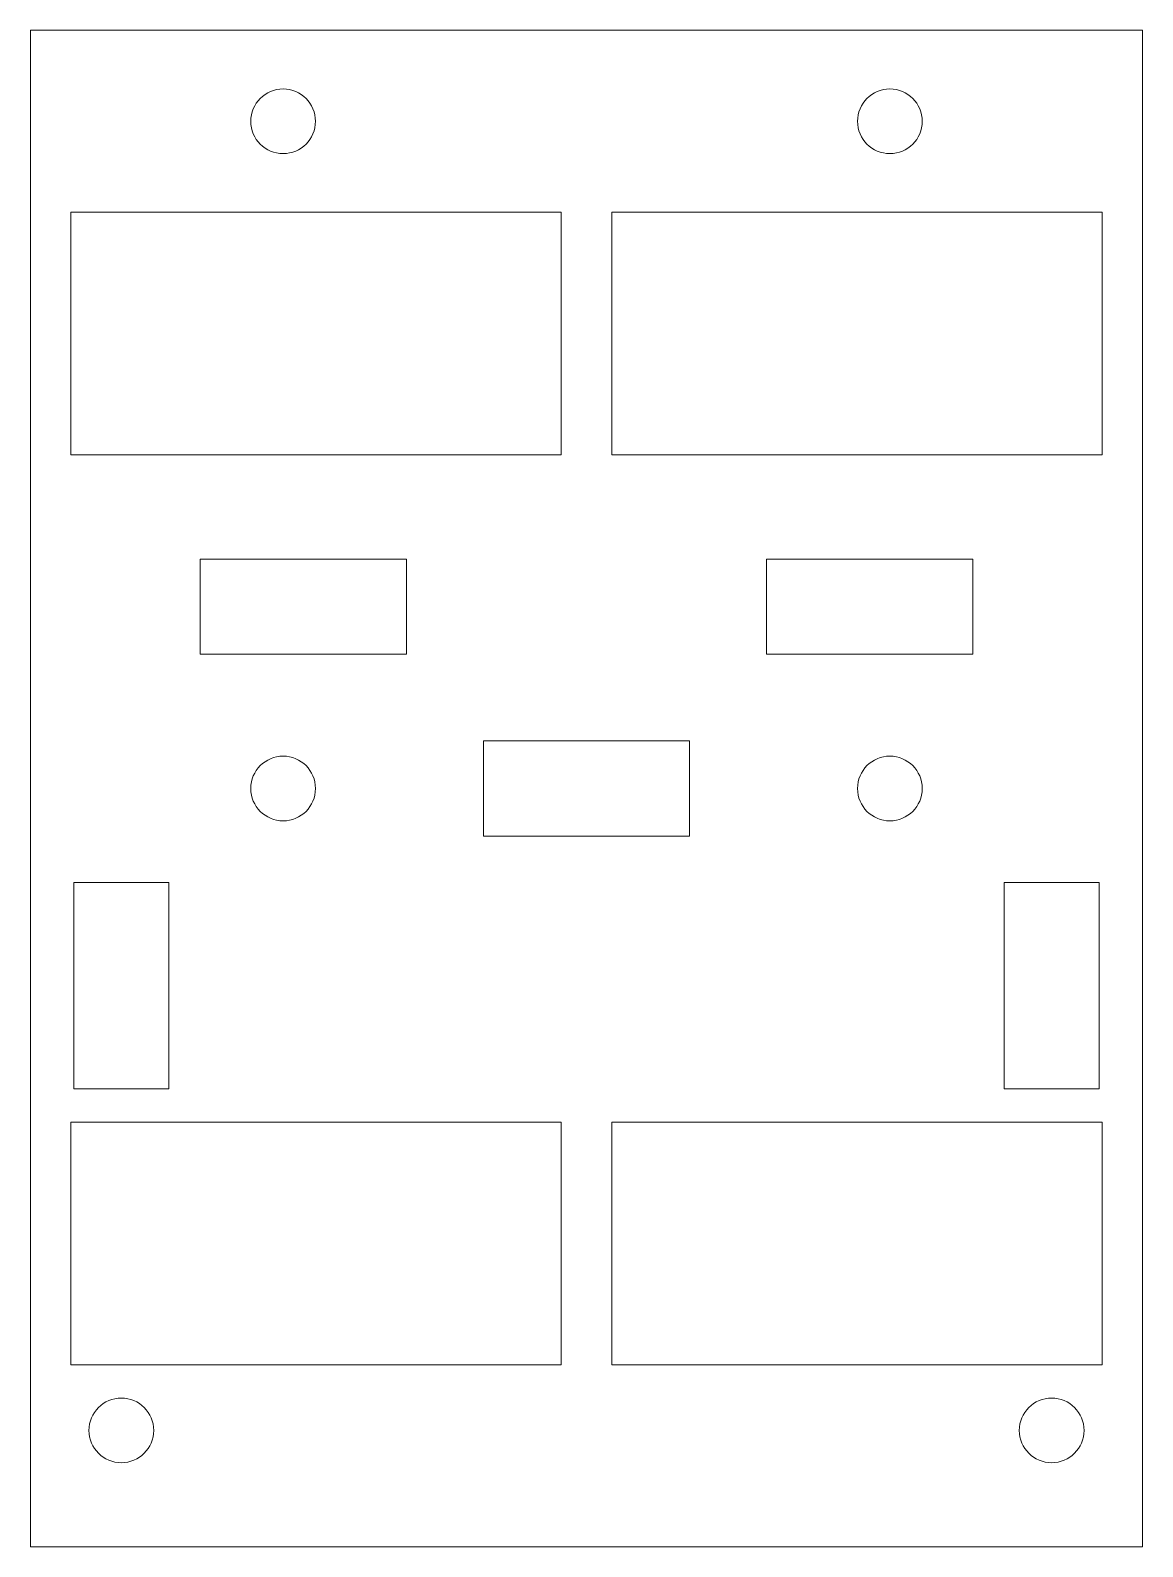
# Model space of a CAD drawing. Header units: millimetres. Extents: x -27.5 to 27.5, y -37.5 to 37.5.
import ezdxf

# ---------------------------------------------------------------- set-up
doc = ezdxf.new("R2010")
doc.units = ezdxf.units.MM

msp = doc.modelspace()

# ---------------------------------------------------------------- linework, layer by layer
at = {"color": 7, "linetype": 'Continuous', "lineweight": 15}
for p, q in [((27.5, 37.5), (-27.5, 37.5)), ((-27.5, 37.5), (-27.5, -37.5)), ((27.5, -37.5), (27.5, 37.5)), ((-25.5, 28.5), (-25.5, 16.5)), ((-1.25, 28.5), (-25.5, 28.5)), ((-1.25, 16.5), (-1.25, 28.5)), ((1.25, 28.5), (1.25, 16.5)), ((25.5, 28.5), (1.25, 28.5)), ((25.5, 16.5), (25.5, 28.5)), ((-25.5, 16.5), (-1.25, 16.5)), ((1.25, 16.5), (25.5, 16.5)), ((-8.9, 11.35), (-19.1, 11.35)), ((-19.1, 11.35), (-19.1, 6.65)), ((-8.9, 6.65), (-8.9, 11.35)), ((19.1, 11.35), (8.9, 11.35)), ((8.9, 11.35), (8.9, 6.65)), ((19.1, 6.65), (19.1, 11.35)), ((-19.1, 6.65), (-8.9, 6.65)), ((8.9, 6.65), (19.1, 6.65)), ((5.1, 2.35), (-5.1, 2.35)), ((-5.1, 2.35), (-5.1, -2.35)), ((5.1, -2.35), (5.1, 2.35)), ((-5.1, -2.35), (5.1, -2.35)), ((-20.65, -4.65), (-25.35, -4.65)), ((-25.35, -4.65), (-25.35, -14.85)), ((-20.65, -14.85), (-20.65, -4.65)), ((25.35, -4.65), (20.65, -4.65)), ((20.65, -4.65), (20.65, -14.85)), ((25.35, -14.85), (25.35, -4.65)), ((-25.35, -14.85), (-20.65, -14.85)), ((20.65, -14.85), (25.35, -14.85)), ((-25.5, -16.5), (-25.5, -28.5)), ((-1.25, -16.5), (-25.5, -16.5)), ((-1.25, -28.5), (-1.25, -16.5)), ((1.25, -16.5), (1.25, -28.5)), ((25.5, -16.5), (1.25, -16.5)), ((25.5, -28.5), (25.5, -16.5)), ((-25.5, -28.5), (-1.25, -28.5)), ((1.25, -28.5), (25.5, -28.5)), ((-27.5, -37.5), (27.5, -37.5))]:
    msp.add_line(p, q, dxfattribs=at)
for centre in [(-15, 33), (15, 33), (-15, 0), (15, 0), (-23, -31.75), (23, -31.75)]:
    msp.add_circle(centre, 1.6, dxfattribs=at)

doc.saveas('drawing.dxf')
